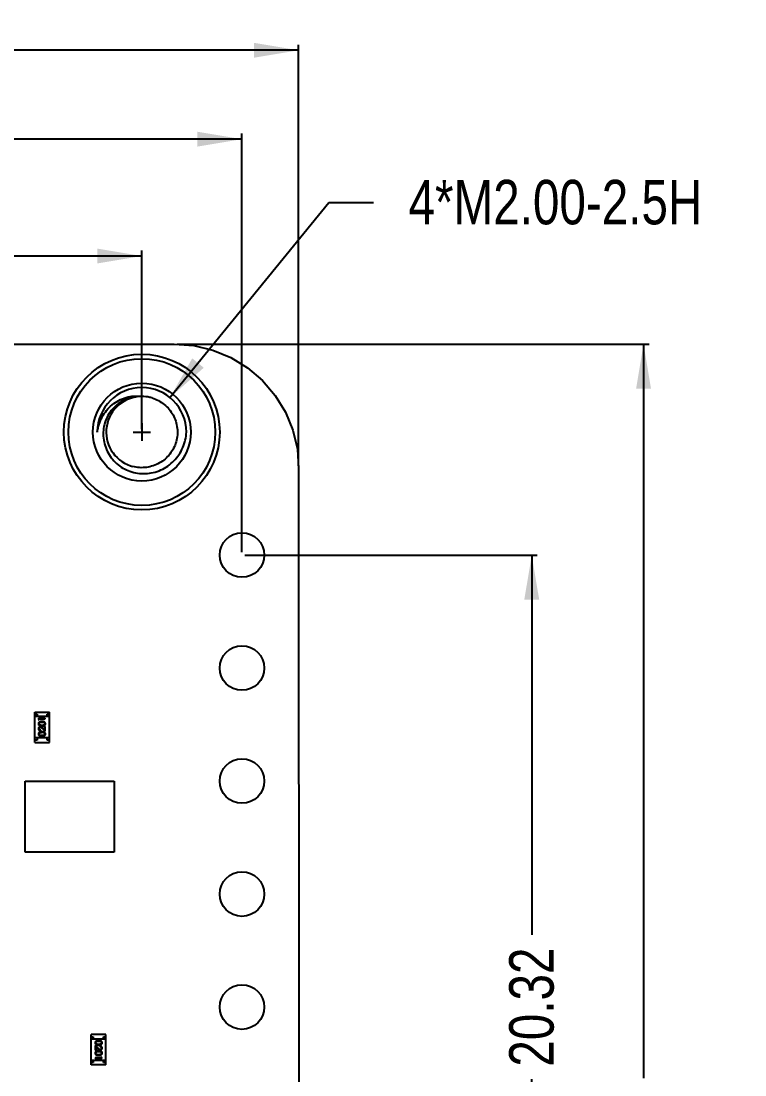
# Model space of a CAD drawing. Header units: millimetres. Extents: x -35.9 to 51.6, y -31.6 to 17.9.
# Drawn here: x 35.29 to 51.55, y -7.07 to 16.62 of the extents above; entities that cross this region are included whole.
import ezdxf

# ---------------------------------------------------------------- set-up
doc = ezdxf.new("R2010")
doc.units = ezdxf.units.MM
doc.header["$LTSCALE"] = 1.21
doc.header["$MEASUREMENT"] = 0
doc.header["$PDMODE"] = 3
doc.header["$PDSIZE"] = 0.3125
doc.layers.get('0').update_dxf_attribs({"linetype": 'CONTINUOUS'})
doc.layers.get('DEFPOINTS').update_dxf_attribs({"linetype": 'CONTINUOUS'})
doc.layers.add('Dim', color=3, linetype='CONTINUOUS', lineweight=25)
doc.styles.get("Standard").update_dxf_attribs({"font": 'txt', "width": 0.8})
doc.dimstyles.get("Standard").update_dxf_attribs({"dimtxt": 0.15625, "dimasz": 0.1875, "dimexe": 0.125, "dimexo": 0.0625, "dimgap": 0.09, "dimtad": 0, "dimtih": 1, "dimtoh": 1, "dimzin": 4, "dimdsep": 46, "dimtxsty": 'STANDARD', "dimblk": '_FILLED', "dimblk1": '_FILLED', "dimblk2": '_FILLED', "dimcen": 0.09, "dimazin": 1, "dimtp": 0.01, "dimtm": 0.01, "dimtfac": 1, "dimtofl": 0, "dimtmove": 0, "dimatfit": 3, "dimldrblk": '_FILLED', "dimfxl": 1, "dimtolj": 1, "dimtzin": 4, "dimarcsym": 0})

# ---------------------------------------------------------------- blocks, each defined once
blk = doc.blocks.new('_FILLED')
at = {"color": 0, "linetype": 'ByBlock'}
blk.add_solid([(0, 0), (-1, 0.167), (-1, -0.167)], dxfattribs=at)
blk = doc.blocks.new('*D77')
at = {"color": 0, "linetype": 'ByBlock', "lineweight": -2}
for p, q in [((24.724, 7.442), (24.724, 11.462)), ((38.004, 7.442), (38.004, 11.462)), ((24.724, 11.337), (29.808, 11.337)), ((38.004, 11.337), (32.921, 11.337))]:
    blk.add_line(p, q, dxfattribs=at)
at = {"layer": 'DEFPOINTS', "color": 0, "linetype": 'ByBlock'}
for p in [(24.724, 7.38), (38.004, 7.38)]:
    blk.add_point(p, dxfattribs=at)
at = {"color": 0, "linetype": 'ByBlock', "lineweight": -2, "rotation": 180}
blk.add_blockref('_FILLED', (24.724, 11.337), dxfattribs=at)
at = {"color": 0, "linetype": 'ByBlock', "lineweight": -2}
blk.add_blockref('_FILLED', (38.004, 11.337), dxfattribs=at)
at = {"color": 0, "linetype": 'ByBlock', "lineweight": -2, "insert": (31.364, 11.337), "char_height": 1, "attachment_point": 5}
blk.add_mtext('\\A1;13.28', dxfattribs=at)
blk = doc.blocks.new('*D91')
at = {"color": 0, "linetype": 'ByBlock', "lineweight": -2}
for p, q in [((21.196, 6.622), (21.196, 16.087)), ((21.196, 15.962), (29.737, 15.962)), ((41.524, 15.962), (32.983, 15.962)), ((41.524, 6.622), (41.524, 16.087))]:
    blk.add_line(p, q, dxfattribs=at)
at = {"layer": 'DEFPOINTS', "color": 0, "linetype": 'ByBlock'}
for p in [(21.196, 6.56), (41.524, 6.56)]:
    blk.add_point(p, dxfattribs=at)
at = {"color": 0, "linetype": 'ByBlock', "lineweight": -2, "rotation": 180}
blk.add_blockref('_FILLED', (21.196, 15.962), dxfattribs=at)
at = {"color": 0, "linetype": 'ByBlock', "lineweight": -2}
blk.add_blockref('_FILLED', (41.524, 15.962), dxfattribs=at)
at = {"color": 0, "linetype": 'ByBlock', "lineweight": -2, "insert": (31.36, 15.962), "char_height": 1, "attachment_point": 5}
blk.add_mtext('\\A1;20.32', dxfattribs=at)
blk = doc.blocks.new('*D87')
at = {"color": 0, "linetype": 'ByBlock', "lineweight": -2}
for p, q in [((38.797, 9.358), (49.4, 9.358)), ((49.275, 9.358), (49.275, -7.141)), ((49.275, -27.02), (49.275, -10.521)), ((38.797, -27.02), (49.4, -27.02))]:
    blk.add_line(p, q, dxfattribs=at)
at = {"layer": 'DEFPOINTS', "color": 0, "linetype": 'ByBlock'}
for p in [(38.734, 9.358), (38.734, -27.02)]:
    blk.add_point(p, dxfattribs=at)
at = {"color": 0, "linetype": 'ByBlock', "lineweight": -2}
for p, rotation in [((49.275, 9.358), 90), ((49.275, -27.02), 270)]:
    blk.add_blockref('_FILLED', p, dxfattribs=dict(at, rotation=rotation))
at = {"color": 0, "linetype": 'ByBlock', "lineweight": -2, "insert": (49.275, -8.831), "char_height": 1, "attachment_point": 5, "rotation": 90}
blk.add_mtext('\\A1;36.37', dxfattribs=at)
blk = doc.blocks.new('*D90')
at = {"color": 0, "linetype": 'ByBlock', "lineweight": -2}
for p, q in [((40.317, 4.615), (46.888, 4.615)), ((46.763, 4.615), (46.763, -3.921)), ((46.763, -15.705), (46.763, -7.168)), ((40.379, -15.705), (46.888, -15.705))]:
    blk.add_line(p, q, dxfattribs=at)
at = {"layer": 'DEFPOINTS', "color": 0, "linetype": 'ByBlock'}
for p in [(40.254, 4.615), (40.317, -15.705)]:
    blk.add_point(p, dxfattribs=at)
at = {"color": 0, "linetype": 'ByBlock', "lineweight": -2}
for p, rotation in [((46.763, 4.615), 90), ((46.763, -15.705), 270)]:
    blk.add_blockref('_FILLED', p, dxfattribs=dict(at, rotation=rotation))
at = {"color": 0, "linetype": 'ByBlock', "lineweight": -2, "insert": (46.763, -5.545), "char_height": 1, "attachment_point": 5, "rotation": 90}
blk.add_mtext('\\A1;20.32', dxfattribs=at)
blk = doc.blocks.new('*D92')
at = {"color": 0, "linetype": 'ByBlock', "lineweight": -2}
for p, q in [((22.474, 4.678), (22.474, 14.089)), ((40.254, 4.678), (40.254, 14.089)), ((22.474, 13.964), (29.808, 13.964)), ((40.254, 13.964), (32.921, 13.964))]:
    blk.add_line(p, q, dxfattribs=at)
at = {"layer": 'DEFPOINTS', "color": 0, "linetype": 'ByBlock'}
for p in [(22.474, 4.615), (40.254, 4.615)]:
    blk.add_point(p, dxfattribs=at)
at = {"color": 0, "linetype": 'ByBlock', "lineweight": -2, "rotation": 180}
blk.add_blockref('_FILLED', (22.474, 13.964), dxfattribs=at)
at = {"color": 0, "linetype": 'ByBlock', "lineweight": -2}
blk.add_blockref('_FILLED', (40.254, 13.964), dxfattribs=at)
at = {"color": 0, "linetype": 'ByBlock', "lineweight": -2, "insert": (31.364, 13.964), "char_height": 1, "attachment_point": 5}
blk.add_mtext('\\A1;17.78', dxfattribs=at)
blk = doc.blocks.new('*D94')
at = {"color": 0, "linetype": 'ByBlock', "lineweight": -2}
for p, q in [((38.635, 8.156), (42.205, 12.542)), ((42.205, 12.542), (43.205, 12.542)), ((37.806, 7.38), (38.202, 7.38)), ((38.004, 7.578), (38.004, 7.182))]:
    blk.add_line(p, q, dxfattribs=at)
at = {"layer": 'DEFPOINTS', "color": 0, "linetype": 'ByBlock'}
for p in [(38.635, 8.156), (37.373, 6.604)]:
    blk.add_point(p, dxfattribs=at)
at = {"color": 0, "linetype": 'ByBlock', "lineweight": -2, "rotation": 230.8650402661684}
blk.add_blockref('_FILLED', (38.635, 8.156), dxfattribs=at)
at = {"color": 0, "linetype": 'ByBlock', "lineweight": -2, "insert": (47.295, 12.542), "char_height": 1, "attachment_point": 5}
blk.add_mtext('\\A1;4*M2.00-2.5H', dxfattribs=at)

msp = doc.modelspace()

# ---------------------------------------------------------------- linework, layer by layer
at = {"color": 7, "linetype": 'Continuous'}
for p, q in [((23.994, 9.35), (38.734, 9.358)), ((38.734, 9.358), (39.172, 9.324)), ((39.172, 9.324), (39.599, 9.222)), ((39.599, 9.222), (40.005, 9.053)), ((40.005, 9.053), (40.379, 8.824)), ((40.379, 8.824), (40.713, 8.539)), ((40.713, 8.539), (40.998, 8.205)), ((40.998, 8.205), (41.228, 7.83)), ((41.228, 7.83), (41.396, 7.425)), ((41.396, 7.425), (41.498, 6.998)), ((41.498, 6.998), (41.524, 6.56)), ((41.524, 6.56), (41.531, -17.909)), ((35.601, 0.406), (35.601, 1.086)), ((35.601, 1.086), (35.931, 1.086)), ((35.601, 1.036), (35.651, 1.036)), ((35.931, 0.986), (35.601, 0.986)), ((35.651, 1.036), (35.651, 0.986)), ((35.686, 0.948), (35.686, 0.921)), ((35.836, 0.948), (35.686, 0.948)), ((35.836, 0.935), (35.836, 0.948)), ((35.881, 0.986), (35.881, 1.036)), ((35.881, 1.036), (35.931, 1.036)), ((35.931, 0.406), (35.931, 1.086)), ((35.686, 0.921), (35.701, 0.912)), ((35.701, 0.912), (35.701, 0.935)), ((35.701, 0.935), (35.836, 0.935)), ((35.761, 0.862), (35.798, 0.856)), ((35.773, 0.716), (35.836, 0.658)), ((35.82, 0.69), (35.78, 0.728)), ((35.82, 0.76), (35.82, 0.69)), ((35.836, 0.76), (35.82, 0.76)), ((35.836, 0.658), (35.836, 0.76)), ((35.931, 0.506), (35.601, 0.506)), ((35.651, 0.506), (35.651, 0.456)), ((35.732, 0.664), (35.732, 0.677)), ((35.761, 0.631), (35.798, 0.625)), ((35.881, 0.456), (35.881, 0.506)), ((35.651, 0.456), (35.601, 0.456)), ((35.601, 0.406), (35.931, 0.406)), ((35.931, 0.456), (35.881, 0.456)), ((35.382, -2.065), (35.382, -0.465)), ((35.382, -0.465), (37.382, -0.465)), ((37.382, -0.465), (37.382, -2.065)), ((37.382, -2.065), (35.382, -2.065)), ((37.194, -6.161), (36.864, -6.161)), ((36.864, -6.841), (36.864, -6.161)), ((36.864, -6.211), (36.914, -6.211)), ((36.864, -6.261), (37.194, -6.261)), ((36.914, -6.211), (36.914, -6.261)), ((37.034, -6.385), (36.997, -6.379)), ((37.144, -6.211), (37.194, -6.211)), ((37.144, -6.261), (37.144, -6.211)), ((37.194, -6.841), (37.194, -6.161)), ((36.959, -6.412), (36.959, -6.514)), ((37.021, -6.47), (36.959, -6.412)), ((36.959, -6.514), (36.975, -6.514)), ((36.975, -6.514), (36.975, -6.444)), ((36.975, -6.444), (37.015, -6.482)), ((37.034, -6.616), (36.997, -6.61)), ((37.063, -6.418), (37.063, -6.431)), ((36.864, -6.741), (37.194, -6.741)), ((36.914, -6.791), (36.864, -6.791)), ((37.194, -6.841), (36.864, -6.841)), ((36.914, -6.741), (36.914, -6.791)), ((37.094, -6.689), (36.959, -6.689)), ((36.959, -6.689), (36.959, -6.702)), ((36.959, -6.702), (37.109, -6.702)), ((37.094, -6.666), (37.094, -6.689)), ((37.109, -6.675), (37.094, -6.666)), ((37.109, -6.702), (37.109, -6.675)), ((37.144, -6.791), (37.144, -6.741)), ((37.194, -6.791), (37.144, -6.791))]:
    msp.add_line(p, q, dxfattribs=at)
for centre, radius in [((38.004, 7.38), 1.75), ((38.004, 7.38), 1.65), ((38.004, 7.38), 1.1), ((40.254, 4.615), 0.5), ((40.254, 2.075), 0.5), ((40.254, -0.465), 0.5), ((40.254, -3.005), 0.5), ((40.254, -5.545), 0.5)]:
    msp.add_circle(centre, radius, dxfattribs=at)
for centre, radius, start, end in [((38.004, 7.38), 1, 0, 180), ((38.004, 7.38), 0.8, 89.9924, 251.3313), ((38.004, 7.377), 0.803, 77.163, 89.9798), ((38.004, 7.381), 0.799, 73.2614, 77.1393), ((38.004, 7.379), 0.799, 251.3267, 255.2)]:
    msp.add_arc(centre, radius, start, end, dxfattribs=at)
for points, knots in [([(37.004, 7.38), (37.012, 7.439), (37.037, 7.556), (37.108, 7.721), (37.207, 7.87), (37.334, 7.997), (37.483, 8.097), (37.65, 8.164), (37.826, 8.195), (37.946, 8.189), (38.004, 8.18)], [0, 0, 0, 0, 0.125242, 0.250422, 0.375545, 0.500601, 0.625586, 0.750488, 0.87529, 1, 1, 1, 1]), ([(38.004, 8.18), (37.946, 8.183), (37.828, 8.176), (37.659, 8.129), (37.503, 8.046), (37.368, 7.932), (37.26, 7.793), (37.183, 7.635), (37.14, 7.464), (37.132, 7.288), (37.16, 7.114), (37.221, 6.949), (37.314, 6.799), (37.434, 6.67), (37.576, 6.567), (37.736, 6.493), (37.907, 6.45), (38.024, 6.444), (38.083, 6.446)], [0, 0, 0, 0, 0.062476, 0.124951, 0.187433, 0.249919, 0.312409, 0.374902, 0.437398, 0.499898, 0.562401, 0.624907, 0.687416, 0.749927, 0.812442, 0.874959, 0.937478, 1, 1, 1, 1]), ([(38.234, 8.146), (38.284, 8.131), (38.38, 8.092), (38.511, 8.006), (38.622, 7.896), (38.71, 7.767), (38.771, 7.624), (38.804, 7.471), (38.807, 7.315), (38.779, 7.161), (38.722, 7.016), (38.638, 6.884), (38.531, 6.771), (38.403, 6.681), (38.261, 6.617), (38.109, 6.582), (37.953, 6.576), (37.85, 6.593), (37.8, 6.606)], [0, 0, 0, 0, 0.062524, 0.125017, 0.187517, 0.250016, 0.312515, 0.375014, 0.437512, 0.500011, 0.562509, 0.625008, 0.687506, 0.750005, 0.812504, 0.875002, 0.937501, 1, 1, 1, 1]), ([(38.083, 6.446), (38.143, 6.449), (38.262, 6.465), (38.434, 6.523), (38.591, 6.612), (38.729, 6.729), (38.843, 6.869), (38.93, 7.028), (38.986, 7.2), (39.002, 7.32), (39.004, 7.38)], [0, 0, 0, 0, 0.124984, 0.249973, 0.374967, 0.499965, 0.624967, 0.749976, 0.874982, 1, 1, 1, 1]), ([(35.761, 0.875), (35.758, 0.875), (35.754, 0.875), (35.747, 0.875), (35.741, 0.874), (35.735, 0.874), (35.73, 0.873), (35.725, 0.871), (35.72, 0.87), (35.715, 0.868), (35.711, 0.867), (35.708, 0.865), (35.704, 0.863), (35.701, 0.86), (35.698, 0.858), (35.695, 0.855), (35.692, 0.853), (35.69, 0.85), (35.688, 0.847), (35.686, 0.844), (35.685, 0.841), (35.684, 0.837), (35.683, 0.834), (35.682, 0.831), (35.682, 0.827), (35.682, 0.825), (35.682, 0.823)], [0, 0, 0, 0, 0.065278, 0.127205, 0.186168, 0.241675, 0.294115, 0.343609, 0.390387, 0.434463, 0.476646, 0.517002, 0.555936, 0.593716, 0.630057, 0.665601, 0.700745, 0.734917, 0.768681, 0.802087, 0.834849, 0.867433, 0.900138, 0.932806, 0.966212, 1, 1, 1, 1]), ([(35.682, 0.823), (35.682, 0.822), (35.682, 0.82), (35.682, 0.816), (35.683, 0.813), (35.684, 0.81), (35.685, 0.807), (35.686, 0.803), (35.688, 0.8), (35.69, 0.797), (35.692, 0.795), (35.695, 0.792), (35.697, 0.79), (35.7, 0.787), (35.704, 0.785), (35.707, 0.783), (35.711, 0.781), (35.715, 0.78), (35.719, 0.778), (35.724, 0.777), (35.729, 0.776), (35.734, 0.775), (35.74, 0.774), (35.747, 0.774), (35.754, 0.773), (35.758, 0.773), (35.761, 0.773)], [0, 0, 0, 0, 0.033742, 0.066533, 0.099153, 0.13154, 0.164087, 0.196563, 0.229707, 0.263315, 0.297504, 0.331686, 0.366482, 0.4021, 0.438958, 0.476748, 0.515985, 0.556589, 0.599519, 0.645765, 0.695487, 0.748721, 0.805687, 0.866754, 0.931405, 1, 1, 1, 1]), ([(35.726, 0.758), (35.725, 0.758), (35.722, 0.758), (35.718, 0.757), (35.713, 0.756), (35.709, 0.755), (35.706, 0.753), (35.702, 0.751), (35.698, 0.748), (35.695, 0.745), (35.692, 0.742), (35.689, 0.739), (35.687, 0.735), (35.685, 0.731), (35.684, 0.727), (35.682, 0.722), (35.682, 0.717), (35.682, 0.714), (35.682, 0.713)], [0, 0, 0, 0, 0.06271, 0.123347, 0.183401, 0.242828, 0.302097, 0.36242, 0.423725, 0.487032, 0.550491, 0.612709, 0.674265, 0.73617, 0.799211, 0.863483, 0.930525, 1, 1, 1, 1]), ([(35.682, 0.713), (35.682, 0.711), (35.682, 0.708), (35.683, 0.703), (35.684, 0.698), (35.685, 0.694), (35.687, 0.69), (35.69, 0.686), (35.692, 0.682), (35.696, 0.678), (35.699, 0.675), (35.703, 0.672), (35.707, 0.67), (35.712, 0.668), (35.716, 0.666), (35.721, 0.665), (35.726, 0.664), (35.73, 0.664), (35.732, 0.664)], [0, 0, 0, 0, 0.06445, 0.126725, 0.187421, 0.247417, 0.306749, 0.366595, 0.427749, 0.490235, 0.553031, 0.614805, 0.676505, 0.738096, 0.801021, 0.864897, 0.931209, 1, 1, 1, 1]), ([(35.697, 0.824), (35.697, 0.826), (35.697, 0.829), (35.699, 0.834), (35.701, 0.838), (35.703, 0.842), (35.705, 0.845), (35.707, 0.847), (35.71, 0.849), (35.712, 0.851), (35.715, 0.852), (35.718, 0.854), (35.721, 0.855), (35.724, 0.857), (35.728, 0.858), (35.732, 0.859), (35.736, 0.86), (35.741, 0.861), (35.745, 0.861), (35.75, 0.861), (35.755, 0.862), (35.759, 0.862), (35.761, 0.862)], [0, 0, 0, 0, 0.059689, 0.119507, 0.181075, 0.246162, 0.279894, 0.314468, 0.350403, 0.387474, 0.426147, 0.466624, 0.508745, 0.553328, 0.600058, 0.649177, 0.700552, 0.754894, 0.811825, 0.871514, 0.934319, 1, 1, 1, 1]), ([(35.761, 0.787), (35.759, 0.787), (35.755, 0.787), (35.749, 0.787), (35.744, 0.787), (35.739, 0.788), (35.734, 0.788), (35.73, 0.789), (35.726, 0.79), (35.723, 0.791), (35.72, 0.793), (35.717, 0.794), (35.714, 0.795), (35.712, 0.797), (35.709, 0.799), (35.707, 0.801), (35.705, 0.803), (35.703, 0.806), (35.701, 0.809), (35.699, 0.814), (35.697, 0.819), (35.697, 0.822), (35.697, 0.824)], [0, 0, 0, 0, 0.073302, 0.142286, 0.206253, 0.266017, 0.321612, 0.372532, 0.419497, 0.462398, 0.502825, 0.541489, 0.579034, 0.615143, 0.650298, 0.684912, 0.718701, 0.752189, 0.817245, 0.879117, 0.939613, 1, 1, 1, 1]), ([(35.697, 0.712), (35.697, 0.713), (35.697, 0.715), (35.698, 0.718), (35.698, 0.722), (35.699, 0.725), (35.701, 0.727), (35.702, 0.73), (35.704, 0.733), (35.706, 0.735), (35.708, 0.737), (35.711, 0.739), (35.713, 0.741), (35.716, 0.742), (35.719, 0.743), (35.722, 0.744), (35.724, 0.744), (35.727, 0.744), (35.728, 0.744)], [0, 0, 0, 0, 0.068027, 0.133505, 0.19695, 0.26027, 0.322741, 0.384982, 0.448465, 0.513424, 0.578224, 0.640011, 0.700094, 0.760067, 0.819012, 0.877878, 0.938035, 1, 1, 1, 1]), ([(35.732, 0.677), (35.73, 0.677), (35.728, 0.678), (35.724, 0.678), (35.72, 0.679), (35.717, 0.68), (35.714, 0.682), (35.711, 0.684), (35.709, 0.686), (35.706, 0.688), (35.704, 0.69), (35.702, 0.693), (35.701, 0.696), (35.699, 0.699), (35.698, 0.702), (35.698, 0.705), (35.697, 0.708), (35.697, 0.711), (35.697, 0.712)], [0, 0, 0, 0, 0.073648, 0.143686, 0.210962, 0.275557, 0.338064, 0.399311, 0.4594, 0.51934, 0.579024, 0.637809, 0.695959, 0.754122, 0.813113, 0.873453, 0.935561, 1, 1, 1, 1]), ([(35.78, 0.728), (35.779, 0.729), (35.776, 0.732), (35.771, 0.736), (35.767, 0.739), (35.763, 0.742), (35.76, 0.745), (35.756, 0.748), (35.753, 0.75), (35.749, 0.752), (35.745, 0.755), (35.739, 0.756), (35.733, 0.758), (35.728, 0.758), (35.726, 0.758)], [0, 0, 0, 0, 0.09953, 0.192079, 0.277712, 0.357454, 0.429648, 0.495771, 0.555538, 0.608657, 0.707578, 0.804328, 0.901298, 1, 1, 1, 1]), ([(35.728, 0.744), (35.729, 0.744), (35.732, 0.744), (35.737, 0.743), (35.742, 0.742), (35.746, 0.74), (35.749, 0.737), (35.751, 0.736), (35.754, 0.733), (35.758, 0.731), (35.761, 0.728), (35.765, 0.724), (35.769, 0.72), (35.772, 0.717), (35.773, 0.716)], [0, 0, 0, 0, 0.088014, 0.174976, 0.2638, 0.355443, 0.406413, 0.465519, 0.533076, 0.609353, 0.693899, 0.787171, 0.889197, 1, 1, 1, 1]), ([(35.839, 0.823), (35.839, 0.825), (35.839, 0.827), (35.839, 0.831), (35.838, 0.834), (35.837, 0.837), (35.836, 0.841), (35.835, 0.844), (35.833, 0.847), (35.831, 0.85), (35.829, 0.853), (35.826, 0.855), (35.823, 0.858), (35.82, 0.86), (35.817, 0.863), (35.813, 0.865), (35.81, 0.867), (35.806, 0.869), (35.801, 0.87), (35.796, 0.871), (35.791, 0.873), (35.786, 0.874), (35.78, 0.874), (35.774, 0.875), (35.767, 0.875), (35.763, 0.875), (35.761, 0.875)], [0, 0, 0, 0, 0.033824, 0.067298, 0.10028, 0.133019, 0.165736, 0.198792, 0.232372, 0.266409, 0.301016, 0.336196, 0.371972, 0.408574, 0.446394, 0.485225, 0.525372, 0.567224, 0.611081, 0.65775, 0.70702, 0.759235, 0.814484, 0.873227, 0.934937, 1, 1, 1, 1]), ([(35.824, 0.824), (35.824, 0.822), (35.824, 0.819), (35.822, 0.814), (35.82, 0.809), (35.818, 0.806), (35.816, 0.803), (35.814, 0.801), (35.812, 0.799), (35.809, 0.797), (35.807, 0.795), (35.804, 0.794), (35.801, 0.793), (35.798, 0.791), (35.795, 0.79), (35.791, 0.789), (35.787, 0.789), (35.782, 0.788), (35.777, 0.787), (35.772, 0.787), (35.766, 0.787), (35.763, 0.787), (35.761, 0.787)], [0, 0, 0, 0, 0.060034, 0.120278, 0.182348, 0.247919, 0.281641, 0.315701, 0.350322, 0.385703, 0.421819, 0.459196, 0.497866, 0.538301, 0.58121, 0.628183, 0.679403, 0.734699, 0.794074, 0.858416, 0.927049, 1, 1, 1, 1]), ([(35.761, 0.773), (35.763, 0.773), (35.768, 0.773), (35.774, 0.774), (35.781, 0.774), (35.787, 0.775), (35.792, 0.776), (35.797, 0.777), (35.802, 0.778), (35.806, 0.78), (35.81, 0.781), (35.814, 0.783), (35.818, 0.785), (35.821, 0.787), (35.824, 0.79), (35.827, 0.792), (35.829, 0.795), (35.831, 0.798), (35.833, 0.801), (35.835, 0.804), (35.836, 0.807), (35.837, 0.81), (35.838, 0.813), (35.839, 0.816), (35.839, 0.82), (35.839, 0.822), (35.839, 0.823)], [0, 0, 0, 0, 0.068113, 0.132564, 0.193427, 0.250218, 0.303569, 0.353576, 0.400235, 0.443586, 0.484619, 0.524292, 0.56238, 0.599049, 0.63494, 0.669782, 0.704009, 0.737842, 0.771098, 0.803896, 0.836415, 0.868639, 0.900715, 0.933378, 0.966213, 1, 1, 1, 1]), ([(35.798, 0.856), (35.799, 0.856), (35.801, 0.855), (35.804, 0.854), (35.807, 0.852), (35.81, 0.851), (35.812, 0.849), (35.814, 0.847), (35.816, 0.845), (35.818, 0.842), (35.821, 0.838), (35.823, 0.834), (35.824, 0.829), (35.824, 0.826), (35.824, 0.824)], [0, 0, 0, 0, 0.075949, 0.148549, 0.218996, 0.286119, 0.351826, 0.416074, 0.478265, 0.540325, 0.660405, 0.774606, 0.887187, 1, 1, 1, 1]), ([(35.761, 0.644), (35.758, 0.644), (35.754, 0.644), (35.747, 0.644), (35.741, 0.644), (35.735, 0.643), (35.73, 0.642), (35.725, 0.641), (35.72, 0.639), (35.715, 0.638), (35.711, 0.636), (35.708, 0.634), (35.704, 0.632), (35.701, 0.63), (35.698, 0.627), (35.695, 0.625), (35.692, 0.622), (35.69, 0.619), (35.688, 0.616), (35.686, 0.613), (35.685, 0.61), (35.684, 0.606), (35.683, 0.603), (35.682, 0.6), (35.682, 0.596), (35.682, 0.594), (35.682, 0.593)], [0, 0, 0, 0, 0.065278, 0.127205, 0.186168, 0.241675, 0.294115, 0.343609, 0.390387, 0.434463, 0.476646, 0.517002, 0.555936, 0.593716, 0.630057, 0.665601, 0.700745, 0.734917, 0.768681, 0.802087, 0.834849, 0.867433, 0.900138, 0.932806, 0.966212, 1, 1, 1, 1]), ([(35.682, 0.593), (35.682, 0.591), (35.682, 0.589), (35.682, 0.586), (35.683, 0.582), (35.684, 0.579), (35.685, 0.576), (35.686, 0.573), (35.688, 0.57), (35.69, 0.567), (35.692, 0.564), (35.695, 0.561), (35.697, 0.559), (35.7, 0.556), (35.704, 0.554), (35.707, 0.552), (35.711, 0.55), (35.715, 0.549), (35.719, 0.547), (35.724, 0.546), (35.729, 0.545), (35.734, 0.544), (35.74, 0.543), (35.747, 0.543), (35.754, 0.543), (35.758, 0.543), (35.761, 0.543)], [0, 0, 0, 0, 0.033742, 0.066533, 0.099153, 0.13154, 0.164087, 0.196563, 0.229707, 0.263315, 0.297504, 0.331686, 0.366482, 0.4021, 0.438958, 0.476748, 0.515985, 0.556589, 0.599519, 0.645765, 0.695487, 0.748721, 0.805687, 0.866754, 0.931405, 1, 1, 1, 1]), ([(35.697, 0.593), (35.697, 0.595), (35.697, 0.598), (35.699, 0.603), (35.701, 0.608), (35.703, 0.611), (35.705, 0.614), (35.707, 0.616), (35.71, 0.618), (35.712, 0.62), (35.715, 0.622), (35.718, 0.623), (35.721, 0.625), (35.724, 0.626), (35.728, 0.627), (35.732, 0.628), (35.736, 0.629), (35.741, 0.63), (35.745, 0.63), (35.75, 0.631), (35.755, 0.631), (35.759, 0.631), (35.761, 0.631)], [0, 0, 0, 0, 0.059689, 0.119507, 0.181075, 0.246162, 0.279894, 0.314468, 0.350403, 0.387474, 0.426147, 0.466624, 0.508745, 0.553328, 0.600058, 0.649177, 0.700552, 0.754894, 0.811825, 0.871514, 0.934319, 1, 1, 1, 1]), ([(35.761, 0.556), (35.759, 0.556), (35.755, 0.556), (35.749, 0.556), (35.744, 0.557), (35.739, 0.557), (35.734, 0.558), (35.73, 0.559), (35.726, 0.559), (35.723, 0.561), (35.72, 0.562), (35.717, 0.563), (35.714, 0.565), (35.712, 0.566), (35.709, 0.568), (35.707, 0.57), (35.705, 0.572), (35.703, 0.575), (35.701, 0.579), (35.699, 0.583), (35.697, 0.588), (35.697, 0.591), (35.697, 0.593)], [0, 0, 0, 0, 0.073302, 0.142286, 0.206253, 0.266017, 0.321612, 0.372532, 0.419497, 0.462398, 0.502825, 0.541489, 0.579034, 0.615143, 0.650298, 0.684912, 0.718701, 0.752189, 0.817245, 0.879117, 0.939613, 1, 1, 1, 1]), ([(35.839, 0.593), (35.839, 0.594), (35.839, 0.596), (35.839, 0.6), (35.838, 0.603), (35.837, 0.607), (35.836, 0.61), (35.835, 0.613), (35.833, 0.616), (35.831, 0.619), (35.829, 0.622), (35.826, 0.625), (35.823, 0.627), (35.82, 0.63), (35.817, 0.632), (35.813, 0.634), (35.81, 0.636), (35.806, 0.638), (35.801, 0.639), (35.796, 0.641), (35.791, 0.642), (35.786, 0.643), (35.78, 0.644), (35.774, 0.644), (35.767, 0.644), (35.763, 0.644), (35.761, 0.644)], [0, 0, 0, 0, 0.033824, 0.067298, 0.10028, 0.133019, 0.165736, 0.198792, 0.232372, 0.266409, 0.301016, 0.336196, 0.371972, 0.408574, 0.446394, 0.485225, 0.525372, 0.567224, 0.611081, 0.65775, 0.70702, 0.759235, 0.814484, 0.873227, 0.934937, 1, 1, 1, 1]), ([(35.824, 0.593), (35.824, 0.591), (35.824, 0.588), (35.822, 0.583), (35.82, 0.579), (35.818, 0.575), (35.816, 0.572), (35.814, 0.57), (35.812, 0.568), (35.809, 0.566), (35.807, 0.565), (35.804, 0.563), (35.801, 0.562), (35.798, 0.561), (35.795, 0.559), (35.791, 0.558), (35.787, 0.558), (35.782, 0.557), (35.777, 0.557), (35.772, 0.556), (35.766, 0.556), (35.763, 0.556), (35.761, 0.556)], [0, 0, 0, 0, 0.060034, 0.120278, 0.182348, 0.247919, 0.281641, 0.315701, 0.350322, 0.385703, 0.421819, 0.459196, 0.497866, 0.538301, 0.58121, 0.628183, 0.679403, 0.734699, 0.794074, 0.858416, 0.927049, 1, 1, 1, 1]), ([(35.761, 0.543), (35.763, 0.543), (35.768, 0.543), (35.774, 0.543), (35.781, 0.543), (35.787, 0.544), (35.792, 0.545), (35.797, 0.546), (35.802, 0.547), (35.806, 0.549), (35.81, 0.551), (35.814, 0.552), (35.818, 0.554), (35.821, 0.557), (35.824, 0.559), (35.827, 0.561), (35.829, 0.564), (35.831, 0.567), (35.833, 0.57), (35.835, 0.573), (35.836, 0.576), (35.837, 0.579), (35.838, 0.582), (35.839, 0.586), (35.839, 0.589), (35.839, 0.591), (35.839, 0.593)], [0, 0, 0, 0, 0.068113, 0.132564, 0.193427, 0.250218, 0.303569, 0.353576, 0.400235, 0.443586, 0.484619, 0.524292, 0.56238, 0.599049, 0.63494, 0.669782, 0.704009, 0.737842, 0.771098, 0.803896, 0.836415, 0.868639, 0.900715, 0.933378, 0.966213, 1, 1, 1, 1]), ([(35.798, 0.625), (35.799, 0.625), (35.801, 0.624), (35.804, 0.623), (35.807, 0.621), (35.81, 0.62), (35.812, 0.618), (35.814, 0.616), (35.816, 0.614), (35.818, 0.611), (35.821, 0.608), (35.823, 0.603), (35.824, 0.598), (35.824, 0.595), (35.824, 0.593)], [0, 0, 0, 0, 0.075949, 0.148549, 0.218996, 0.286119, 0.351826, 0.416074, 0.478265, 0.540325, 0.660405, 0.774606, 0.887187, 1, 1, 1, 1]), ([(37.034, -6.297), (37.032, -6.297), (37.027, -6.297), (37.02, -6.297), (37.014, -6.297), (37.008, -6.298), (37.003, -6.299), (36.997, -6.3), (36.993, -6.301), (36.988, -6.303), (36.984, -6.305), (36.981, -6.307), (36.977, -6.309), (36.974, -6.311), (36.971, -6.313), (36.968, -6.315), (36.966, -6.318), (36.964, -6.321), (36.962, -6.324), (36.96, -6.327), (36.959, -6.33), (36.957, -6.333), (36.957, -6.336), (36.956, -6.34), (36.955, -6.343), (36.955, -6.346), (36.955, -6.347)], [0, 0, 0, 0, 0.068113, 0.132564, 0.193427, 0.250218, 0.303569, 0.353576, 0.400235, 0.443586, 0.484619, 0.524292, 0.56238, 0.599049, 0.63494, 0.669782, 0.704009, 0.737842, 0.771098, 0.803896, 0.836415, 0.868639, 0.900715, 0.933378, 0.966213, 1, 1, 1, 1]), ([(36.955, -6.347), (36.955, -6.348), (36.955, -6.35), (36.956, -6.354), (36.957, -6.357), (36.957, -6.361), (36.959, -6.364), (36.96, -6.367), (36.962, -6.37), (36.964, -6.373), (36.966, -6.376), (36.969, -6.379), (36.971, -6.381), (36.974, -6.384), (36.978, -6.386), (36.981, -6.388), (36.985, -6.39), (36.989, -6.392), (36.994, -6.393), (36.998, -6.395), (37.003, -6.396), (37.009, -6.397), (37.015, -6.398), (37.021, -6.398), (37.027, -6.398), (37.032, -6.398), (37.034, -6.399)], [0, 0, 0, 0, 0.033824, 0.067298, 0.10028, 0.133019, 0.165736, 0.198792, 0.232372, 0.266409, 0.301016, 0.336196, 0.371972, 0.408574, 0.446394, 0.485225, 0.525372, 0.567224, 0.611081, 0.65775, 0.70702, 0.759235, 0.814484, 0.873227, 0.934937, 1, 1, 1, 1]), ([(36.971, -6.347), (36.971, -6.346), (36.971, -6.342), (36.972, -6.337), (36.974, -6.333), (36.977, -6.329), (36.979, -6.326), (36.981, -6.324), (36.983, -6.322), (36.985, -6.32), (36.988, -6.319), (36.991, -6.317), (36.994, -6.316), (36.997, -6.315), (37, -6.314), (37.004, -6.313), (37.008, -6.312), (37.013, -6.311), (37.017, -6.311), (37.023, -6.31), (37.028, -6.31), (37.032, -6.31), (37.034, -6.31)], [0, 0, 0, 0, 0.060034, 0.120278, 0.182348, 0.247919, 0.281641, 0.315701, 0.350322, 0.385703, 0.421819, 0.459196, 0.497866, 0.538301, 0.58121, 0.628183, 0.679403, 0.734699, 0.794074, 0.858416, 0.927049, 1, 1, 1, 1]), ([(36.997, -6.379), (36.995, -6.379), (36.993, -6.378), (36.99, -6.377), (36.988, -6.375), (36.985, -6.374), (36.983, -6.372), (36.981, -6.37), (36.979, -6.368), (36.977, -6.365), (36.974, -6.362), (36.972, -6.357), (36.971, -6.352), (36.971, -6.349), (36.971, -6.347)], [0, 0, 0, 0, 0.075949, 0.148549, 0.218996, 0.286119, 0.351826, 0.416074, 0.478265, 0.540325, 0.660405, 0.774606, 0.887187, 1, 1, 1, 1]), ([(37.113, -6.347), (37.113, -6.346), (37.113, -6.343), (37.113, -6.34), (37.112, -6.336), (37.111, -6.333), (37.11, -6.33), (37.108, -6.327), (37.107, -6.324), (37.105, -6.321), (37.103, -6.318), (37.1, -6.315), (37.097, -6.313), (37.094, -6.311), (37.091, -6.308), (37.088, -6.306), (37.084, -6.305), (37.08, -6.303), (37.076, -6.301), (37.071, -6.3), (37.066, -6.299), (37.06, -6.298), (37.054, -6.297), (37.048, -6.297), (37.041, -6.297), (37.037, -6.297), (37.034, -6.297)], [0, 0, 0, 0, 0.033742, 0.066533, 0.099153, 0.13154, 0.164087, 0.196563, 0.229707, 0.263315, 0.297504, 0.331686, 0.366482, 0.4021, 0.438958, 0.476748, 0.515985, 0.556589, 0.599519, 0.645765, 0.695487, 0.748721, 0.805687, 0.866754, 0.931405, 1, 1, 1, 1]), ([(37.034, -6.31), (37.036, -6.31), (37.04, -6.31), (37.046, -6.31), (37.051, -6.311), (37.056, -6.311), (37.061, -6.312), (37.065, -6.313), (37.068, -6.314), (37.072, -6.315), (37.075, -6.316), (37.078, -6.317), (37.081, -6.319), (37.083, -6.32), (37.085, -6.322), (37.088, -6.324), (37.089, -6.326), (37.092, -6.329), (37.094, -6.333), (37.096, -6.337), (37.097, -6.342), (37.098, -6.346), (37.098, -6.347)], [0, 0, 0, 0, 0.073302, 0.142286, 0.206253, 0.266017, 0.321612, 0.372532, 0.419497, 0.462398, 0.502825, 0.541489, 0.579034, 0.615143, 0.650298, 0.684912, 0.718701, 0.752189, 0.817245, 0.879117, 0.939613, 1, 1, 1, 1]), ([(37.098, -6.347), (37.098, -6.349), (37.097, -6.352), (37.096, -6.357), (37.094, -6.362), (37.092, -6.365), (37.089, -6.368), (37.087, -6.37), (37.085, -6.372), (37.083, -6.374), (37.08, -6.376), (37.077, -6.377), (37.074, -6.379), (37.07, -6.38), (37.067, -6.381), (37.063, -6.382), (37.059, -6.383), (37.054, -6.384), (37.05, -6.384), (37.045, -6.385), (37.04, -6.385), (37.036, -6.385), (37.034, -6.385)], [0, 0, 0, 0, 0.059689, 0.119507, 0.181075, 0.246162, 0.279894, 0.314468, 0.350403, 0.387474, 0.426147, 0.466624, 0.508745, 0.553328, 0.600058, 0.649177, 0.700552, 0.754894, 0.811825, 0.871514, 0.934319, 1, 1, 1, 1]), ([(37.034, -6.399), (37.036, -6.398), (37.041, -6.398), (37.048, -6.398), (37.054, -6.398), (37.06, -6.397), (37.065, -6.396), (37.07, -6.395), (37.075, -6.393), (37.079, -6.392), (37.083, -6.39), (37.087, -6.388), (37.091, -6.386), (37.094, -6.384), (37.097, -6.381), (37.1, -6.379), (37.102, -6.376), (37.105, -6.373), (37.107, -6.37), (37.108, -6.367), (37.11, -6.364), (37.111, -6.361), (37.112, -6.357), (37.113, -6.354), (37.113, -6.35), (37.113, -6.348), (37.113, -6.347)], [0, 0, 0, 0, 0.065278, 0.127205, 0.186168, 0.241675, 0.294115, 0.343609, 0.390387, 0.434463, 0.476646, 0.517002, 0.555936, 0.593716, 0.630057, 0.665601, 0.700745, 0.734917, 0.768681, 0.802087, 0.834849, 0.867433, 0.900138, 0.932806, 0.966212, 1, 1, 1, 1]), ([(37.034, -6.527), (37.032, -6.527), (37.027, -6.527), (37.02, -6.528), (37.014, -6.528), (37.008, -6.529), (37.003, -6.53), (36.997, -6.531), (36.993, -6.532), (36.988, -6.534), (36.984, -6.535), (36.981, -6.537), (36.977, -6.539), (36.974, -6.541), (36.971, -6.544), (36.968, -6.546), (36.966, -6.549), (36.964, -6.552), (36.962, -6.555), (36.96, -6.558), (36.959, -6.561), (36.957, -6.564), (36.957, -6.567), (36.956, -6.571), (36.955, -6.574), (36.955, -6.576), (36.955, -6.578)], [0, 0, 0, 0, 0.068113, 0.132564, 0.193427, 0.250218, 0.303569, 0.353576, 0.400235, 0.443586, 0.484619, 0.524292, 0.56238, 0.599049, 0.63494, 0.669782, 0.704009, 0.737842, 0.771098, 0.803896, 0.836415, 0.868639, 0.900715, 0.933378, 0.966213, 1, 1, 1, 1]), ([(36.955, -6.578), (36.955, -6.579), (36.955, -6.581), (36.956, -6.585), (36.957, -6.588), (36.957, -6.591), (36.959, -6.595), (36.96, -6.598), (36.962, -6.601), (36.964, -6.604), (36.966, -6.607), (36.969, -6.61), (36.971, -6.612), (36.974, -6.615), (36.978, -6.617), (36.981, -6.619), (36.985, -6.621), (36.989, -6.623), (36.994, -6.624), (36.998, -6.626), (37.003, -6.627), (37.009, -6.628), (37.015, -6.628), (37.021, -6.629), (37.027, -6.629), (37.032, -6.629), (37.034, -6.629)], [0, 0, 0, 0, 0.033824, 0.067298, 0.10028, 0.133019, 0.165736, 0.198792, 0.232372, 0.266409, 0.301016, 0.336196, 0.371972, 0.408574, 0.446394, 0.485225, 0.525372, 0.567224, 0.611081, 0.65775, 0.70702, 0.759235, 0.814484, 0.873227, 0.934937, 1, 1, 1, 1]), ([(36.971, -6.578), (36.971, -6.576), (36.971, -6.573), (36.972, -6.568), (36.974, -6.563), (36.977, -6.56), (36.979, -6.557), (36.981, -6.555), (36.983, -6.553), (36.985, -6.551), (36.988, -6.549), (36.991, -6.548), (36.994, -6.547), (36.997, -6.545), (37, -6.544), (37.004, -6.543), (37.008, -6.543), (37.013, -6.542), (37.017, -6.541), (37.023, -6.541), (37.028, -6.541), (37.032, -6.541), (37.034, -6.541)], [0, 0, 0, 0, 0.060034, 0.120278, 0.182348, 0.247919, 0.281641, 0.315701, 0.350322, 0.385703, 0.421819, 0.459196, 0.497866, 0.538301, 0.58121, 0.628183, 0.679403, 0.734699, 0.794074, 0.858416, 0.927049, 1, 1, 1, 1]), ([(36.997, -6.61), (36.995, -6.61), (36.993, -6.609), (36.99, -6.608), (36.988, -6.606), (36.985, -6.605), (36.983, -6.603), (36.981, -6.601), (36.979, -6.599), (36.977, -6.596), (36.974, -6.593), (36.972, -6.588), (36.971, -6.583), (36.971, -6.58), (36.971, -6.578)], [0, 0, 0, 0, 0.075949, 0.148549, 0.218996, 0.286119, 0.351826, 0.416074, 0.478265, 0.540325, 0.660405, 0.774606, 0.887187, 1, 1, 1, 1]), ([(37.015, -6.482), (37.016, -6.483), (37.019, -6.486), (37.024, -6.49), (37.028, -6.493), (37.032, -6.497), (37.035, -6.499), (37.039, -6.502), (37.042, -6.504), (37.046, -6.506), (37.05, -6.509), (37.056, -6.511), (37.062, -6.512), (37.066, -6.512), (37.068, -6.512)], [0, 0, 0, 0, 0.09953, 0.192079, 0.277712, 0.357454, 0.429648, 0.495771, 0.555538, 0.608657, 0.707578, 0.804328, 0.901298, 1, 1, 1, 1]), ([(37.067, -6.499), (37.066, -6.498), (37.062, -6.498), (37.058, -6.497), (37.053, -6.496), (37.049, -6.494), (37.046, -6.492), (37.043, -6.49), (37.04, -6.487), (37.037, -6.485), (37.034, -6.482), (37.03, -6.478), (37.026, -6.474), (37.023, -6.472), (37.021, -6.47)], [0, 0, 0, 0, 0.088014, 0.174976, 0.2638, 0.355443, 0.406413, 0.465519, 0.533076, 0.609353, 0.693899, 0.787171, 0.889197, 1, 1, 1, 1]), ([(37.113, -6.578), (37.113, -6.576), (37.113, -6.574), (37.113, -6.571), (37.112, -6.567), (37.111, -6.564), (37.11, -6.561), (37.108, -6.558), (37.107, -6.555), (37.105, -6.552), (37.103, -6.549), (37.1, -6.546), (37.097, -6.544), (37.094, -6.541), (37.091, -6.539), (37.088, -6.537), (37.084, -6.535), (37.08, -6.534), (37.076, -6.532), (37.071, -6.531), (37.066, -6.53), (37.06, -6.529), (37.054, -6.528), (37.048, -6.528), (37.041, -6.527), (37.037, -6.527), (37.034, -6.527)], [0, 0, 0, 0, 0.033742, 0.066533, 0.099153, 0.13154, 0.164087, 0.196563, 0.229707, 0.263315, 0.297504, 0.331686, 0.366482, 0.4021, 0.438958, 0.476748, 0.515985, 0.556589, 0.599519, 0.645765, 0.695487, 0.748721, 0.805687, 0.866754, 0.931405, 1, 1, 1, 1]), ([(37.034, -6.541), (37.036, -6.541), (37.04, -6.541), (37.046, -6.541), (37.051, -6.541), (37.056, -6.542), (37.061, -6.543), (37.065, -6.543), (37.068, -6.544), (37.072, -6.545), (37.075, -6.547), (37.078, -6.548), (37.081, -6.549), (37.083, -6.551), (37.085, -6.553), (37.088, -6.555), (37.089, -6.557), (37.092, -6.56), (37.094, -6.563), (37.096, -6.568), (37.097, -6.573), (37.098, -6.576), (37.098, -6.578)], [0, 0, 0, 0, 0.073302, 0.142286, 0.206253, 0.266017, 0.321612, 0.372532, 0.419497, 0.462398, 0.502825, 0.541489, 0.579034, 0.615143, 0.650298, 0.684912, 0.718701, 0.752189, 0.817245, 0.879117, 0.939613, 1, 1, 1, 1]), ([(37.098, -6.578), (37.098, -6.58), (37.097, -6.583), (37.096, -6.588), (37.094, -6.592), (37.092, -6.596), (37.089, -6.599), (37.087, -6.601), (37.085, -6.603), (37.083, -6.605), (37.08, -6.607), (37.077, -6.608), (37.074, -6.61), (37.07, -6.611), (37.067, -6.612), (37.063, -6.613), (37.059, -6.614), (37.054, -6.615), (37.05, -6.615), (37.045, -6.616), (37.04, -6.616), (37.036, -6.616), (37.034, -6.616)], [0, 0, 0, 0, 0.059689, 0.119507, 0.181075, 0.246162, 0.279894, 0.314468, 0.350403, 0.387474, 0.426147, 0.466624, 0.508745, 0.553328, 0.600058, 0.649177, 0.700552, 0.754894, 0.811825, 0.871514, 0.934319, 1, 1, 1, 1]), ([(37.034, -6.629), (37.036, -6.629), (37.041, -6.629), (37.048, -6.629), (37.054, -6.628), (37.06, -6.628), (37.065, -6.627), (37.07, -6.626), (37.075, -6.624), (37.079, -6.623), (37.083, -6.621), (37.087, -6.619), (37.091, -6.617), (37.094, -6.614), (37.097, -6.612), (37.1, -6.609), (37.102, -6.607), (37.105, -6.604), (37.107, -6.601), (37.108, -6.598), (37.11, -6.595), (37.111, -6.591), (37.112, -6.588), (37.113, -6.585), (37.113, -6.581), (37.113, -6.579), (37.113, -6.578)], [0, 0, 0, 0, 0.065278, 0.127205, 0.186168, 0.241675, 0.294115, 0.343609, 0.390387, 0.434463, 0.476646, 0.517002, 0.555936, 0.593716, 0.630057, 0.665601, 0.700745, 0.734917, 0.768681, 0.802087, 0.834849, 0.867433, 0.900138, 0.932806, 0.966212, 1, 1, 1, 1]), ([(37.113, -6.467), (37.113, -6.465), (37.113, -6.462), (37.112, -6.457), (37.111, -6.452), (37.11, -6.448), (37.108, -6.444), (37.105, -6.44), (37.102, -6.436), (37.099, -6.432), (37.095, -6.429), (37.092, -6.426), (37.087, -6.424), (37.083, -6.422), (37.078, -6.42), (37.073, -6.419), (37.068, -6.418), (37.065, -6.418), (37.063, -6.418)], [0, 0, 0, 0, 0.06445, 0.126725, 0.187421, 0.247417, 0.306749, 0.366595, 0.427749, 0.490235, 0.553031, 0.614805, 0.676505, 0.738096, 0.801021, 0.864897, 0.931209, 1, 1, 1, 1]), ([(37.063, -6.431), (37.064, -6.431), (37.067, -6.432), (37.071, -6.432), (37.074, -6.433), (37.078, -6.435), (37.081, -6.436), (37.084, -6.438), (37.086, -6.44), (37.089, -6.442), (37.091, -6.444), (37.093, -6.447), (37.094, -6.45), (37.095, -6.453), (37.096, -6.456), (37.097, -6.459), (37.098, -6.463), (37.098, -6.465), (37.098, -6.466)], [0, 0, 0, 0, 0.073648, 0.143686, 0.210962, 0.275557, 0.338064, 0.399311, 0.4594, 0.51934, 0.579024, 0.637809, 0.695959, 0.754122, 0.813113, 0.873453, 0.935561, 1, 1, 1, 1]), ([(37.098, -6.466), (37.098, -6.467), (37.098, -6.469), (37.097, -6.473), (37.096, -6.476), (37.095, -6.479), (37.094, -6.481), (37.093, -6.484), (37.091, -6.487), (37.089, -6.489), (37.086, -6.491), (37.084, -6.493), (37.082, -6.495), (37.079, -6.496), (37.076, -6.497), (37.073, -6.498), (37.07, -6.498), (37.068, -6.498), (37.067, -6.499)], [0, 0, 0, 0, 0.068027, 0.133505, 0.19695, 0.26027, 0.322741, 0.384982, 0.448465, 0.513424, 0.578224, 0.640011, 0.700094, 0.760067, 0.819012, 0.877878, 0.938035, 1, 1, 1, 1]), ([(37.068, -6.512), (37.07, -6.512), (37.073, -6.512), (37.077, -6.511), (37.081, -6.51), (37.085, -6.509), (37.089, -6.507), (37.093, -6.505), (37.096, -6.502), (37.1, -6.499), (37.103, -6.496), (37.106, -6.493), (37.108, -6.489), (37.11, -6.485), (37.111, -6.481), (37.112, -6.476), (37.113, -6.472), (37.113, -6.468), (37.113, -6.467)], [0, 0, 0, 0, 0.06271, 0.123347, 0.183401, 0.242828, 0.302097, 0.36242, 0.423725, 0.487032, 0.550491, 0.612709, 0.674265, 0.73617, 0.799211, 0.863483, 0.930525, 1, 1, 1, 1])]:
    msp.add_open_spline(points, degree=3, knots=knots, dxfattribs=at)

# ---------------------------------------------------------------- dimensions: what is measured, and where the dimension line sits
at = {"layer": 'Dim'}
dim = msp.add_linear_dim(base=(41.524, 15.962), p1=(21.196, 6.56), p2=(41.524, 6.56), text='\\A1;20.32', dimstyle='STANDARD', override={"dimtxt": 1, "dimasz": 1, "dimtih": 0, "dimtoh": 0, "dimzin": 0, "dimpost": '<>', "dimcen": 0.198, "dimadec": 0, "dimazin": 0, "dimtp": 0, "dimtm": 0, "dimtdec": 4, "dimtzin": 0}, dxfattribs=at)
dim.commit()
dim.dimension.update_dxf_attribs({"geometry": '*D91', "text_midpoint": (31.36, 15.962)})
for base, p1, p2, picture, middle in [((22.474, 13.964), (40.254, 4.615), (22.474, 4.615), '*D92', (31.364, 13.964)), ((38.004, 11.337), (24.724, 7.38), (38.004, 7.38), '*D77', (31.364, 11.337))]:
    dim = msp.add_linear_dim(base=base, p1=p1, p2=p2, dimstyle='STANDARD', override={"dimtxt": 1, "dimasz": 1, "dimtih": 0, "dimtoh": 0, "dimzin": 0, "dimcen": 0.198, "dimadec": 0, "dimazin": 0, "dimtp": 0, "dimtm": 0, "dimtdec": 4, "dimtzin": 0}, dxfattribs=at)
    dim.commit()
    dim.dimension.update_dxf_attribs({"geometry": picture, "text_midpoint": middle})
dim = msp.add_diameter_dim_2p(p1=(37.373, 6.604), p2=(38.635, 8.156), text='4*M<>-2.5H', dimstyle='STANDARD', override={"dimtxt": 1, "dimasz": 1, "dimtih": 0, "dimzin": 0, "dimpost": '<>', "dimcen": 0.198, "dimadec": 0, "dimazin": 0, "dimtp": 0, "dimtm": 0, "dimtdec": 4, "dimtzin": 0}, dxfattribs=at)
dim.commit()
dim.dimension.update_dxf_attribs({"geometry": '*D94', "text_midpoint": (47.295, 12.542), "dimtype": 163})
dim = msp.add_linear_dim(base=(49.275, -27.02), p1=(38.734, 9.358), p2=(38.734, -27.02), angle=90, text='\\A1;36.37', dimstyle='STANDARD', override={"dimtxt": 1, "dimasz": 1, "dimtih": 0, "dimtoh": 0, "dimzin": 0, "dimpost": '<>', "dimcen": 0.198, "dimadec": 0, "dimazin": 0, "dimtp": 0, "dimtm": 0, "dimtdec": 4, "dimtzin": 0}, dxfattribs=at)
dim.commit()
dim.dimension.update_dxf_attribs({"geometry": '*D87', "text_midpoint": (49.275, -8.831)})
dim = msp.add_linear_dim(base=(46.763, 4.615), p1=(40.317, -15.705), p2=(40.254, 4.615), angle=90, dimstyle='STANDARD', override={"dimtxt": 1, "dimasz": 1, "dimtih": 0, "dimtoh": 0, "dimzin": 0, "dimcen": 0.198, "dimadec": 0, "dimazin": 0, "dimtp": 0, "dimtm": 0, "dimtdec": 4, "dimtzin": 0}, dxfattribs=at)
dim.commit()
dim.dimension.update_dxf_attribs({"geometry": '*D90', "text_midpoint": (46.763, -5.545)})

doc.saveas('drawing.dxf')
